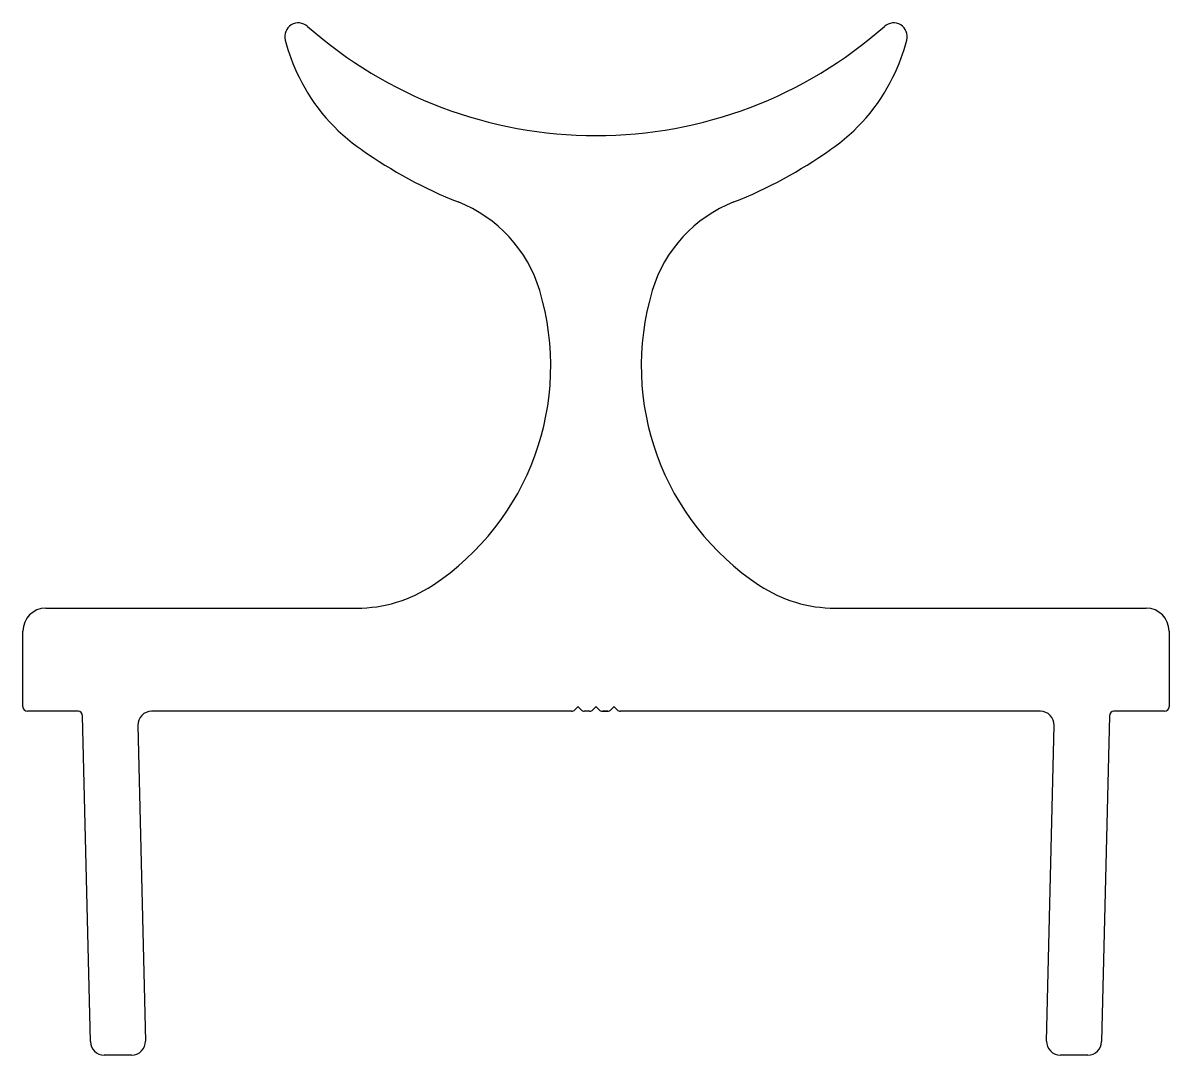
# Model space of a CAD drawing. Header units: inches. Extents: x -31.6 to 31.9, y -0.7 to 56.5.
import ezdxf

# ---------------------------------------------------------------- set-up
doc = ezdxf.new("R2010")
doc.units = ezdxf.units.IN
doc.header["$MEASUREMENT"] = 0
doc.layers.add('3', color=7, linetype='Continuous')

msp = doc.modelspace()

# ---------------------------------------------------------------- linework, layer by layer
at = {"layer": '3', "color": 7, "linetype": 'Continuous'}
for p, q in [((-30.285, 24.092), (-13.059, 24.092)), ((13.448, 24.092), (30.675, 24.092)), ((-31.555, 18.631), (-31.555, 22.822)), ((31.945, 22.822), (31.945, 18.631)), ((-0.811, 18.622), (-0.982, 18.451)), ((-0.629, 18.451), (-0.8, 18.622)), ((0.189, 18.622), (0.018, 18.451)), ((0.371, 18.451), (0.2, 18.622)), ((1.189, 18.622), (1.018, 18.451)), ((1.371, 18.451), (1.2, 18.622)), ((-28.502, 18.377), (-31.301, 18.377)), ((-27.819, 0.071), (-28.248, 18.129)), ((-1.159, 18.377), (-24.425, 18.377)), ((-1.159, 18.377), (-1.159, 18.377)), ((-1.159, 18.377), (-1.159, 18.377)), ((-1.159, 18.377), (-1.159, 18.377)), ((-1.159, 18.377), (-1.159, 18.377)), ((-1.159, 18.377), (-1.159, 18.377)), ((-1.159, 18.377), (-1.159, 18.377)), ((-1.159, 18.377), (-1.159, 18.377)), ((-0.159, 18.377), (-0.452, 18.377)), ((0.841, 18.377), (0.548, 18.377)), ((0.548, 18.377), (0.841, 18.377)), ((0.841, 18.377), (0.548, 18.377)), ((0.548, 18.377), (0.841, 18.377)), ((0.841, 18.377), (0.548, 18.377)), ((0.548, 18.377), (0.548, 18.377)), ((1.719, 18.377), (1.548, 18.377)), ((1.548, 18.377), (1.548, 18.377)), ((1.548, 18.377), (1.548, 18.377)), ((1.548, 18.377), (1.548, 18.377)), ((24.814, 18.377), (1.719, 18.377)), ((28.637, 18.129), (28.208, 0.071)), ((31.691, 18.377), (28.891, 18.377)), ((-25.187, 17.597), (-24.771, 0.107)), ((25.16, 0.107), (25.576, 17.597)), ((-25.533, -0.673), (-27.057, -0.673)), ((27.446, -0.673), (25.922, -0.673))]:
    msp.add_line(p, q, dxfattribs=at)
for centre, radius, start, end in [((-16.292, 55.757), 0.762, 48.52308, 194.09385), ((16.681, 55.757), 0.762, 345.90615, 131.47692), ((0.195, 74.407), 24.13, 228.52308, 270), ((0.195, 74.407), 24.13, 270, 311.47692), ((-7.966, 57.848), 9.346, 194.09385, 207.62536), ((8.355, 57.848), 9.346, 332.37464, 345.90615), ((-7.06, 57.926), 10.191, 205.65568, 235.92755), ((7.449, 57.926), 10.191, 304.07245, 334.34432), ((1.691, 69.816), 24.949, 234.57654, 248.53484), ((-1.302, 69.816), 24.949, 291.46516, 305.42346), ((-10.227, 39.505), 7.62, 16.61401, 68.53484), ((10.616, 39.505), 7.62, 111.46516, 163.38599), ((-16.892, 37.516), 14.576, 303.44323, 16.61401), ((17.281, 37.516), 14.576, 163.38599, 236.55677), ((-13.059, 31.712), 7.62, 270, 303.44322), ((13.448, 31.712), 7.62, 236.55678, 270), ((-30.285, 22.822), 1.27, 90, 180), ((30.675, 22.822), 1.27, 360, 90), ((-31.301, 18.631), 0.254, 180, 270), ((-1.159, 18.627), 0.25, 270, 315), ((-0.805, 18.616), 0.008, 45, 135), ((-0.452, 18.627), 0.25, 225, 270), ((-0.159, 18.627), 0.25, 270, 315), ((0.195, 18.616), 0.008, 45, 135), ((0.548, 18.627), 0.25, 225, 270), ((0.841, 18.627), 0.25, 270, 315), ((1.195, 18.616), 0.008, 45, 135), ((1.548, 18.627), 0.25, 225, 270), ((31.691, 18.631), 0.254, 270, 0), ((-28.502, 18.123), 0.254, 1.36109, 90), ((-24.425, 17.615), 0.762, 90, 181.36109), ((24.814, 17.615), 0.762, 358.63891, 90), ((28.891, 18.123), 0.254, 90, 178.63891), ((-27.057, 0.089), 0.762, 181.36109, 270), ((-25.533, 0.089), 0.762, 270, 1.36109), ((25.922, 0.089), 0.762, 178.63891, 270), ((27.446, 0.089), 0.762, 270, 358.63891)]:
    msp.add_arc(centre, radius, start, end, dxfattribs=at)

doc.saveas('drawing.dxf')
